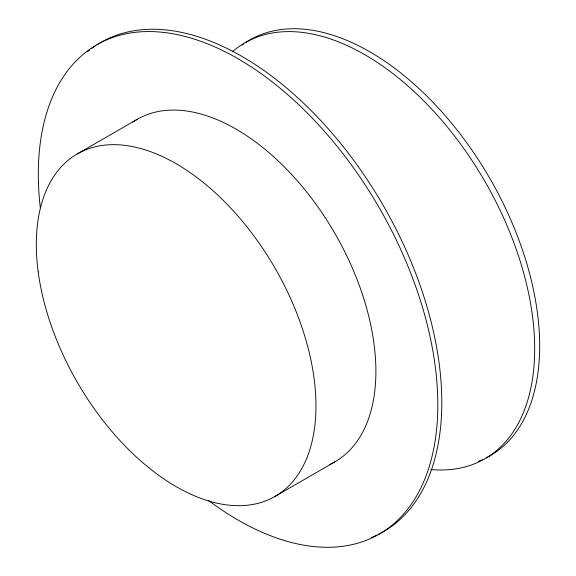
<?xml version="1.0" encoding="UTF-8"?>
<svg xmlns="http://www.w3.org/2000/svg" width="576" height="576" viewBox="0 0 576 576"><rect width="100%" height="100%" fill="white"/><g stroke="black" fill="none" stroke-linecap="round" stroke-linejoin="round"><path stroke-width="0.86" d="M77.27 153.929L137.196 119.333M275.011 496.418L334.937 461.822M232.344 51.754A240.113 138.629 60 0 1 500.357 210.794A240.113 138.629 60 0 1 430.776 469.519M482.364 459.713A240.113 138.629 60 0 1 478.411 461.34M242.014 45.115A240.113 138.629 60 0 1 243.396 44.107M245.506 42.66A240.113 138.629 60 0 1 489.578 177.955A240.113 138.629 60 0 1 486.216 457.877M40.32 207.857A282.485 163.094 60 0 1 229.111 53.842A282.485 163.094 60 0 1 437.537 416.606A282.485 163.094 60 0 1 208.397 500.386M377.006 535.082A282.485 163.094 60 0 1 371.282 537.602M87.653 51.653A282.485 163.094 60 0 1 89.748 49.968M91.879 48.341A282.485 163.094 60 0 1 95.53 45.77M97.02 44.791A282.485 163.094 60 0 1 383.688 206.237A282.485 163.094 60 0 1 378.605 534.29M132.818 122.09A197.741 114.163 60 0 1 335.311 234.144A197.741 114.163 60 0 1 329.573 464.602M38.189 271.829A197.741 114.163 60 0 0 264.845 501.192A197.741 114.163 60 0 0 225.396 202.507A197.741 114.163 60 0 0 38.189 271.829"/></g></svg>
